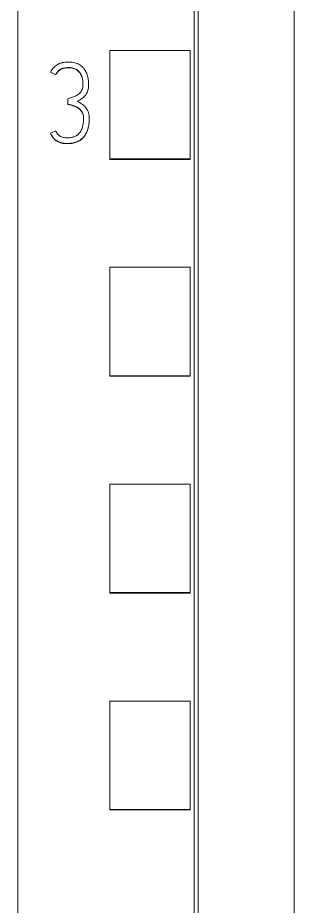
# Model space of a CAD drawing. Header units: millimetres. Extents: x 4137 to 6698, y 1400 to 3585.
# Drawn here: x 6042.65 to 6049.55, y 3270.74 to 3292.87 of the extents above; entities that cross this region are included whole.
import ezdxf

# ---------------------------------------------------------------- set-up
doc = ezdxf.new("R2010")
doc.units = ezdxf.units.MM
doc.layers.add('000-PI-Oprema', color=30, linetype='Continuous', lineweight=5)

msp = doc.modelspace()

# ---------------------------------------------------------------- linework, layer by layer
at = {"layer": '000-PI-Oprema', "color": 0, "linetype": 'ByBlock', "lineweight": 0}
for p, q in [((6042.648, 3360.465), (6042.648, 3247.047)), ((6047.048, 3358.191), (6047.048, 3249.376)), ((6044.948, 3289.355), (6044.948, 3292.057)), ((6046.948, 3292.057), (6044.948, 3292.057)), ((6046.948, 3289.355), (6046.948, 3292.057)), ((6044.415, 3291.2), (6044.415, 3291.207)), ((6043.894, 3290.854), (6043.894, 3290.848)), ((6043.902, 3290.715), (6043.902, 3290.709)), ((6044.432, 3290.348), (6044.432, 3290.354)), ((6044.948, 3289.341), (6044.948, 3289.355)), ((6046.948, 3289.355), (6044.948, 3289.355)), ((6046.948, 3289.341), (6044.948, 3289.341)), ((6046.948, 3289.341), (6046.948, 3289.355)), ((6044.948, 3283.954), (6044.948, 3286.655)), ((6046.948, 3286.655), (6044.948, 3286.655)), ((6046.948, 3283.954), (6046.948, 3286.655)), ((6044.948, 3283.941), (6044.948, 3283.954)), ((6046.948, 3283.954), (6044.948, 3283.954)), ((6046.948, 3283.941), (6044.948, 3283.941)), ((6046.948, 3283.941), (6046.948, 3283.954)), ((6044.948, 3278.552), (6044.948, 3281.254)), ((6046.948, 3281.254), (6044.948, 3281.254)), ((6046.948, 3278.552), (6046.948, 3281.254)), ((6044.948, 3278.541), (6044.948, 3278.552)), ((6046.948, 3278.552), (6044.948, 3278.552)), ((6046.948, 3278.541), (6044.948, 3278.541)), ((6046.948, 3278.541), (6046.948, 3278.552)), ((6044.948, 3273.151), (6044.948, 3275.852)), ((6046.948, 3275.852), (6044.948, 3275.852)), ((6046.948, 3273.151), (6046.948, 3275.852)), ((6044.948, 3273.141), (6044.948, 3273.151)), ((6046.948, 3273.151), (6044.948, 3273.151)), ((6046.948, 3273.141), (6044.948, 3273.141)), ((6046.948, 3273.141), (6046.948, 3273.151))]:
    msp.add_line(p, q, dxfattribs=at)
at = {"layer": '000-PI-Oprema', "color": 0, "linetype": 'ByBlock', "lineweight": 0, "ltscale": 0.25}
for p, q in [((6043.469, 3291.519), (6043.597, 3291.449)), ((6043.469, 3289.992), (6043.597, 3290.05))]:
    msp.add_line(p, q, dxfattribs=at)
at = {"layer": '000-PI-Oprema', "color": 0, "linetype": 'ByBlock', "lineweight": 0}
for points, knots in [([(6047.148, 3358.377), (6047.148, 3355.333), (6047.148, 3345.763), (6047.148, 3331.593), (6047.148, 3317.027), (6047.148, 3302.817), (6047.148, 3288.522), (6047.148, 3273.036), (6047.148, 3260.396), (6047.148, 3252.431), (6047.148, 3249.091)], [0, 0, 0, 0, 0.083934, 0.263736, 0.389889, 0.484142, 0.653794, 0.78188, 0.908517, 1, 1, 1, 1]), ([(6049.548, 3355.311), (6049.548, 3353.288), (6049.548, 3344.739), (6049.548, 3331.593), (6049.548, 3317.027), (6049.548, 3302.817), (6049.548, 3288.522), (6049.548, 3273.036), (6049.548, 3260.278), (6049.548, 3251.396), (6049.548, 3247.139), (6049.548, 3246.341)], [0, 0, 0, 0, 0.055935, 0.236292, 0.362833, 0.457376, 0.627551, 0.756032, 0.883059, 0.978086, 1, 1, 1, 1]), ([(6043.469, 3291.519), (6043.478, 3291.538), (6043.497, 3291.573), (6043.522, 3291.605), (6043.542, 3291.627), (6043.549, 3291.635), (6043.564, 3291.649), (6043.572, 3291.655), (6043.595, 3291.675), (6043.611, 3291.686), (6043.637, 3291.702), (6043.646, 3291.707), (6043.664, 3291.717), (6043.673, 3291.721), (6043.701, 3291.733), (6043.72, 3291.74), (6043.749, 3291.749), (6043.759, 3291.751), (6043.778, 3291.756), (6043.788, 3291.758), (6043.818, 3291.763), (6043.858, 3291.767), (6043.898, 3291.768), (6043.939, 3291.768), (6043.959, 3291.767), (6043.999, 3291.763), (6044.019, 3291.761), (6044.059, 3291.753), (6044.078, 3291.748), (6044.117, 3291.736), (6044.135, 3291.729), (6044.163, 3291.715), (6044.172, 3291.711), (6044.19, 3291.701), (6044.198, 3291.696), (6044.223, 3291.679), (6044.239, 3291.666), (6044.261, 3291.646), (6044.268, 3291.639), (6044.282, 3291.625), (6044.289, 3291.617), (6044.308, 3291.593), (6044.32, 3291.577), (6044.341, 3291.543), (6044.35, 3291.525), (6044.375, 3291.469), (6044.387, 3291.431), (6044.4, 3291.372), (6044.404, 3291.353), (6044.41, 3291.313), (6044.412, 3291.292), (6044.414, 3291.252), (6044.415, 3291.232), (6044.415, 3291.192), (6044.415, 3291.172), (6044.412, 3291.132), (6044.41, 3291.112), (6044.402, 3291.072), (6044.396, 3291.053), (6044.381, 3291.015), (6044.373, 3290.997), (6044.357, 3290.971), (6044.352, 3290.962), (6044.34, 3290.946), (6044.334, 3290.938), (6044.314, 3290.915), (6044.3, 3290.901), (6044.278, 3290.88), (6044.27, 3290.874), (6044.254, 3290.862), (6044.245, 3290.856), (6044.22, 3290.839), (6044.203, 3290.829), (6044.168, 3290.809), (6044.15, 3290.799), (6044.132, 3290.79)], [0, 0, 0, 0, 0.03125, 0.0625, 0.0625, 0.078125, 0.078125, 0.09375, 0.09375, 0.125, 0.125, 0.140625, 0.140625, 0.15625, 0.15625, 0.1875, 0.1875, 0.203125, 0.203125, 0.21875, 0.21875, 0.25, 0.28125, 0.28125, 0.3125, 0.3125, 0.34375, 0.34375, 0.375, 0.375, 0.40625, 0.40625, 0.421875, 0.421875, 0.4375, 0.4375, 0.46875, 0.46875, 0.484375, 0.484375, 0.5, 0.5, 0.53125, 0.53125, 0.5625, 0.5625, 0.625, 0.625, 0.65625, 0.65625, 0.6875, 0.6875, 0.71875, 0.71875, 0.75, 0.75, 0.78125, 0.78125, 0.8125, 0.8125, 0.84375, 0.84375, 0.859375, 0.859375, 0.875, 0.875, 0.90625, 0.90625, 0.921875, 0.921875, 0.9375, 0.9375, 0.96875, 0.96875, 1, 1, 1, 1]), ([(6043.894, 3290.854), (6043.925, 3290.863), (6043.957, 3290.873), (6044.02, 3290.892), (6044.051, 3290.902), (6044.096, 3290.923), (6044.111, 3290.931), (6044.14, 3290.947), (6044.153, 3290.957), (6044.173, 3290.972), (6044.179, 3290.977), (6044.191, 3290.989), (6044.197, 3290.995), (6044.213, 3291.013), (6044.224, 3291.026), (6044.237, 3291.047), (6044.241, 3291.054), (6044.249, 3291.069), (6044.252, 3291.076), (6044.261, 3291.099), (6044.265, 3291.115), (6044.271, 3291.148), (6044.273, 3291.164), (6044.274, 3291.197), (6044.274, 3291.214), (6044.273, 3291.263), (6044.271, 3291.296), (6044.263, 3291.345), (6044.26, 3291.361), (6044.253, 3291.385), (6044.251, 3291.393), (6044.246, 3291.409), (6044.243, 3291.417), (6044.234, 3291.44), (6044.227, 3291.455), (6044.21, 3291.483), (6044.201, 3291.498), (6044.181, 3291.524), (6044.17, 3291.536), (6044.152, 3291.553), (6044.146, 3291.559), (6044.133, 3291.569), (6044.126, 3291.574), (6044.105, 3291.588), (6044.09, 3291.595), (6044.06, 3291.608), (6044.044, 3291.613), (6044.011, 3291.621), (6043.995, 3291.624), (6043.962, 3291.628), (6043.946, 3291.629), (6043.912, 3291.63), (6043.896, 3291.63), (6043.862, 3291.627), (6043.846, 3291.626), (6043.813, 3291.621), (6043.797, 3291.617), (6043.773, 3291.61), (6043.765, 3291.607), (6043.75, 3291.601), (6043.742, 3291.598), (6043.727, 3291.591), (6043.719, 3291.587), (6043.705, 3291.579), (6043.698, 3291.574), (6043.678, 3291.56), (6043.665, 3291.549), (6043.642, 3291.525), (6043.632, 3291.512), (6043.613, 3291.485), (6043.605, 3291.47), (6043.597, 3291.455)], [0, 0, 0, 0, 0.0625, 0.0625, 0.125, 0.125, 0.15625, 0.15625, 0.1875, 0.1875, 0.203125, 0.203125, 0.21875, 0.21875, 0.25, 0.25, 0.265625, 0.265625, 0.28125, 0.28125, 0.3125, 0.3125, 0.34375, 0.34375, 0.375, 0.375, 0.4375, 0.4375, 0.46875, 0.46875, 0.484375, 0.484375, 0.5, 0.5, 0.53125, 0.53125, 0.5625, 0.5625, 0.59375, 0.59375, 0.609375, 0.609375, 0.625, 0.625, 0.65625, 0.65625, 0.6875, 0.6875, 0.71875, 0.71875, 0.75, 0.75, 0.78125, 0.78125, 0.8125, 0.8125, 0.84375, 0.84375, 0.859375, 0.859375, 0.875, 0.875, 0.890625, 0.890625, 0.90625, 0.90625, 0.9375, 0.9375, 0.96875, 0.96875, 1, 1, 1, 1]), ([(6043.597, 3291.449), (6043.604, 3291.464), (6043.613, 3291.478), (6043.631, 3291.505), (6043.641, 3291.518), (6043.659, 3291.536), (6043.665, 3291.541), (6043.677, 3291.552), (6043.684, 3291.557), (6043.697, 3291.567), (6043.704, 3291.572), (6043.718, 3291.58), (6043.725, 3291.584), (6043.748, 3291.595), (6043.763, 3291.601), (6043.795, 3291.61), (6043.811, 3291.614), (6043.844, 3291.619), (6043.86, 3291.621), (6043.893, 3291.623), (6043.91, 3291.624), (6043.96, 3291.623), (6043.992, 3291.619), (6044.033, 3291.61), (6044.041, 3291.607), (6044.057, 3291.602), (6044.065, 3291.6), (6044.088, 3291.59), (6044.102, 3291.583), (6044.124, 3291.569), (6044.13, 3291.565), (6044.143, 3291.554), (6044.15, 3291.549), (6044.168, 3291.532), (6044.179, 3291.52), (6044.194, 3291.5), (6044.199, 3291.493), (6044.209, 3291.48), (6044.222, 3291.459), (6044.232, 3291.436), (6044.245, 3291.406), (6044.25, 3291.39), (6044.259, 3291.36), (6044.262, 3291.346), (6044.264, 3291.332)], [0, 0, 0, 0, 0.055989, 0.055989, 0.111979, 0.111979, 0.139974, 0.139974, 0.167968, 0.167968, 0.195963, 0.195963, 0.223958, 0.223958, 0.279947, 0.279947, 0.335937, 0.335937, 0.391926, 0.391926, 0.447916, 0.447916, 0.559895, 0.559895, 0.587889, 0.587889, 0.615884, 0.615884, 0.671874, 0.671874, 0.699868, 0.699868, 0.727863, 0.727863, 0.783853, 0.783853, 0.811847, 0.811847, 0.839842, 0.895832, 0.895832, 0.951821, 0.951821, 1, 1, 1, 1]), ([(6044.41, 3291.111), (6044.411, 3291.122), (6044.413, 3291.133), (6044.415, 3291.163), (6044.415, 3291.181), (6044.415, 3291.2)], [0, 0, 0, 0, 0.372922, 0.372922, 1, 1, 1, 1]), ([(6044.132, 3290.79), (6044.151, 3290.781), (6044.17, 3290.77), (6044.206, 3290.749), (6044.224, 3290.738), (6044.259, 3290.715), (6044.276, 3290.703), (6044.301, 3290.683), (6044.309, 3290.676), (6044.324, 3290.661), (6044.331, 3290.653), (6044.351, 3290.63), (6044.364, 3290.613), (6044.38, 3290.585), (6044.385, 3290.576), (6044.394, 3290.557), (6044.398, 3290.547), (6044.41, 3290.518), (6044.416, 3290.498), (6044.423, 3290.467), (6044.425, 3290.456), (6044.428, 3290.435), (6044.429, 3290.425), (6044.432, 3290.394), (6044.432, 3290.373), (6044.432, 3290.331), (6044.431, 3290.31), (6044.429, 3290.268), (6044.427, 3290.247), (6044.421, 3290.205), (6044.418, 3290.184), (6044.405, 3290.123), (6044.394, 3290.083), (6044.374, 3290.034), (6044.37, 3290.025), (6044.361, 3290.006), (6044.356, 3289.996), (6044.341, 3289.968), (6044.33, 3289.95), (6044.305, 3289.916), (6044.292, 3289.9), (6044.27, 3289.877), (6044.262, 3289.87), (6044.247, 3289.856), (6044.238, 3289.849), (6044.213, 3289.83), (6044.196, 3289.818), (6044.169, 3289.802), (6044.159, 3289.797), (6044.14, 3289.788), (6044.13, 3289.784), (6044.081, 3289.765), (6044.04, 3289.754), (6043.978, 3289.745), (6043.957, 3289.743), (6043.914, 3289.74), (6043.893, 3289.74), (6043.851, 3289.741), (6043.83, 3289.742), (6043.799, 3289.745), (6043.788, 3289.747), (6043.767, 3289.75), (6043.757, 3289.752), (6043.726, 3289.76), (6043.706, 3289.766), (6043.676, 3289.778), (6043.667, 3289.782), (6043.648, 3289.791), (6043.638, 3289.796), (6043.611, 3289.812), (6043.593, 3289.824), (6043.569, 3289.845), (6043.561, 3289.852), (6043.547, 3289.867), (6043.54, 3289.875), (6043.52, 3289.9), (6043.509, 3289.918), (6043.488, 3289.954), (6043.478, 3289.973), (6043.469, 3289.992)], [0, 0, 0, 0, 0.03125, 0.03125, 0.0625, 0.0625, 0.09375, 0.09375, 0.109375, 0.109375, 0.125, 0.125, 0.15625, 0.15625, 0.171875, 0.171875, 0.1875, 0.1875, 0.21875, 0.21875, 0.234375, 0.234375, 0.25, 0.25, 0.28125, 0.28125, 0.3125, 0.3125, 0.34375, 0.34375, 0.375, 0.375, 0.4375, 0.4375, 0.453125, 0.453125, 0.46875, 0.46875, 0.5, 0.5, 0.53125, 0.53125, 0.546875, 0.546875, 0.5625, 0.5625, 0.59375, 0.59375, 0.609375, 0.609375, 0.625, 0.625, 0.6875, 0.6875, 0.71875, 0.71875, 0.75, 0.75, 0.78125, 0.78125, 0.796875, 0.796875, 0.8125, 0.8125, 0.84375, 0.84375, 0.859375, 0.859375, 0.875, 0.875, 0.90625, 0.90625, 0.921875, 0.921875, 0.9375, 0.9375, 0.96875, 0.96875, 1, 1, 1, 1]), ([(6043.597, 3290.05), (6043.604, 3290.034), (6043.612, 3290.019), (6043.63, 3289.99), (6043.64, 3289.976), (6043.658, 3289.957), (6043.664, 3289.951), (6043.678, 3289.94), (6043.684, 3289.934), (6043.699, 3289.925), (6043.706, 3289.92), (6043.722, 3289.912), (6043.73, 3289.908), (6043.754, 3289.899), (6043.77, 3289.894), (6043.804, 3289.887), (6043.822, 3289.885), (6043.856, 3289.882), (6043.873, 3289.881), (6043.908, 3289.881), (6043.925, 3289.882), (6043.959, 3289.885), (6043.976, 3289.887), (6044.002, 3289.892), (6044.01, 3289.894), (6044.027, 3289.898), (6044.036, 3289.901), (6044.06, 3289.908), (6044.076, 3289.915), (6044.1, 3289.926), (6044.107, 3289.931), (6044.122, 3289.94), (6044.13, 3289.944), (6044.15, 3289.96), (6044.163, 3289.971), (6044.187, 3289.996), (6044.198, 3290.01), (6044.218, 3290.038), (6044.226, 3290.053), (6044.241, 3290.085), (6044.248, 3290.101), (6044.265, 3290.15), (6044.272, 3290.184), (6044.281, 3290.235), (6044.284, 3290.252), (6044.287, 3290.286), (6044.289, 3290.303), (6044.291, 3290.338), (6044.291, 3290.355), (6044.29, 3290.381), (6044.29, 3290.39), (6044.289, 3290.407), (6044.288, 3290.416), (6044.284, 3290.441), (6044.28, 3290.458), (6044.271, 3290.482), (6044.268, 3290.49), (6044.261, 3290.506), (6044.257, 3290.514), (6044.243, 3290.536), (6044.233, 3290.55), (6044.211, 3290.577), (6044.199, 3290.589), (6044.173, 3290.612), (6044.159, 3290.622), (6044.13, 3290.641), (6044.115, 3290.649), (6044.084, 3290.664), (6044.068, 3290.671), (6044.036, 3290.683), (6044.019, 3290.688), (6043.97, 3290.702), (6043.936, 3290.71), (6043.902, 3290.715)], [0, 0, 0, 0, 0.03125, 0.03125, 0.0625, 0.0625, 0.078125, 0.078125, 0.09375, 0.09375, 0.109375, 0.109375, 0.125, 0.125, 0.15625, 0.15625, 0.1875, 0.1875, 0.21875, 0.21875, 0.25, 0.25, 0.28125, 0.28125, 0.296875, 0.296875, 0.3125, 0.3125, 0.34375, 0.34375, 0.359375, 0.359375, 0.375, 0.375, 0.40625, 0.40625, 0.4375, 0.4375, 0.46875, 0.46875, 0.5, 0.5, 0.5625, 0.5625, 0.59375, 0.59375, 0.625, 0.625, 0.65625, 0.65625, 0.671875, 0.671875, 0.6875, 0.6875, 0.71875, 0.71875, 0.734375, 0.734375, 0.75, 0.75, 0.78125, 0.78125, 0.8125, 0.8125, 0.84375, 0.84375, 0.875, 0.875, 0.90625, 0.90625, 0.9375, 0.9375, 1, 1, 1, 1]), ([(6043.902, 3290.709), (6043.936, 3290.704), (6043.97, 3290.696), (6044.019, 3290.682), (6044.035, 3290.677), (6044.068, 3290.665), (6044.084, 3290.658), (6044.107, 3290.647), (6044.115, 3290.643), (6044.13, 3290.634), (6044.137, 3290.63), (6044.159, 3290.616), (6044.173, 3290.606), (6044.193, 3290.589), (6044.199, 3290.583), (6044.211, 3290.57), (6044.217, 3290.564), (6044.233, 3290.544), (6044.243, 3290.53), (6044.257, 3290.508), (6044.261, 3290.5), (6044.264, 3290.492), (6044.265, 3290.491), (6044.265, 3290.491)], [0, 0, 0, 0, 0.234549, 0.234549, 0.351824, 0.351824, 0.469098, 0.469098, 0.527735, 0.527735, 0.586373, 0.586373, 0.703647, 0.703647, 0.762285, 0.762285, 0.820922, 0.820922, 0.938196, 0.938196, 0.996834, 0.996834, 1, 1, 1, 1]), ([(6043.469, 3289.986), (6043.478, 3289.967), (6043.488, 3289.948), (6043.509, 3289.912), (6043.52, 3289.894), (6043.54, 3289.869), (6043.547, 3289.861), (6043.561, 3289.846), (6043.569, 3289.839), (6043.593, 3289.818), (6043.61, 3289.806), (6043.638, 3289.79), (6043.647, 3289.785), (6043.666, 3289.776), (6043.676, 3289.772), (6043.705, 3289.76), (6043.725, 3289.754), (6043.766, 3289.744), (6043.787, 3289.74), (6043.829, 3289.736), (6043.85, 3289.735), (6043.891, 3289.734), (6043.912, 3289.734), (6043.954, 3289.736), (6043.975, 3289.738), (6044.007, 3289.743), (6044.017, 3289.745), (6044.038, 3289.749), (6044.048, 3289.751), (6044.078, 3289.759), (6044.098, 3289.765), (6044.128, 3289.777), (6044.137, 3289.781), (6044.157, 3289.79), (6044.166, 3289.795), (6044.194, 3289.81), (6044.211, 3289.822), (6044.244, 3289.847), (6044.26, 3289.861), (6044.289, 3289.891), (6044.303, 3289.907), (6044.328, 3289.941), (6044.339, 3289.959), (6044.355, 3289.987), (6044.36, 3289.996), (6044.369, 3290.015), (6044.373, 3290.025), (6044.393, 3290.073), (6044.405, 3290.114), (6044.417, 3290.175), (6044.421, 3290.196), (6044.426, 3290.237), (6044.428, 3290.258), (6044.43, 3290.282), (6044.43, 3290.286), (6044.43, 3290.289)], [0, 0, 0, 0, 0.045144, 0.045144, 0.090287, 0.090287, 0.112859, 0.112859, 0.135431, 0.135431, 0.180575, 0.180575, 0.203147, 0.203147, 0.225718, 0.225718, 0.270862, 0.270862, 0.316006, 0.316006, 0.361149, 0.361149, 0.406293, 0.406293, 0.451437, 0.451437, 0.474009, 0.474009, 0.49658, 0.49658, 0.541724, 0.541724, 0.564296, 0.564296, 0.586868, 0.586868, 0.632011, 0.632011, 0.677155, 0.677155, 0.722299, 0.722299, 0.767442, 0.767442, 0.790014, 0.790014, 0.812586, 0.812586, 0.902873, 0.902873, 0.948017, 0.948017, 0.993161, 0.993161, 1, 1, 1, 1])]:
    msp.add_open_spline(points, degree=3, knots=knots, dxfattribs=at)
for points, weights in [([(6043.902, 3290.715), (6043.898, 3290.785), (6043.894, 3290.854)], [0.500000009599, 0.499999990401, 0.500000009599]), ([(6043.894, 3290.848), (6043.898, 3290.778), (6043.902, 3290.709)], [0.499999969803, 0.500000030197, 0.499999969803])]:
    msp.add_rational_spline(points, weights, degree=2, dxfattribs=at)

doc.saveas('drawing.dxf')
